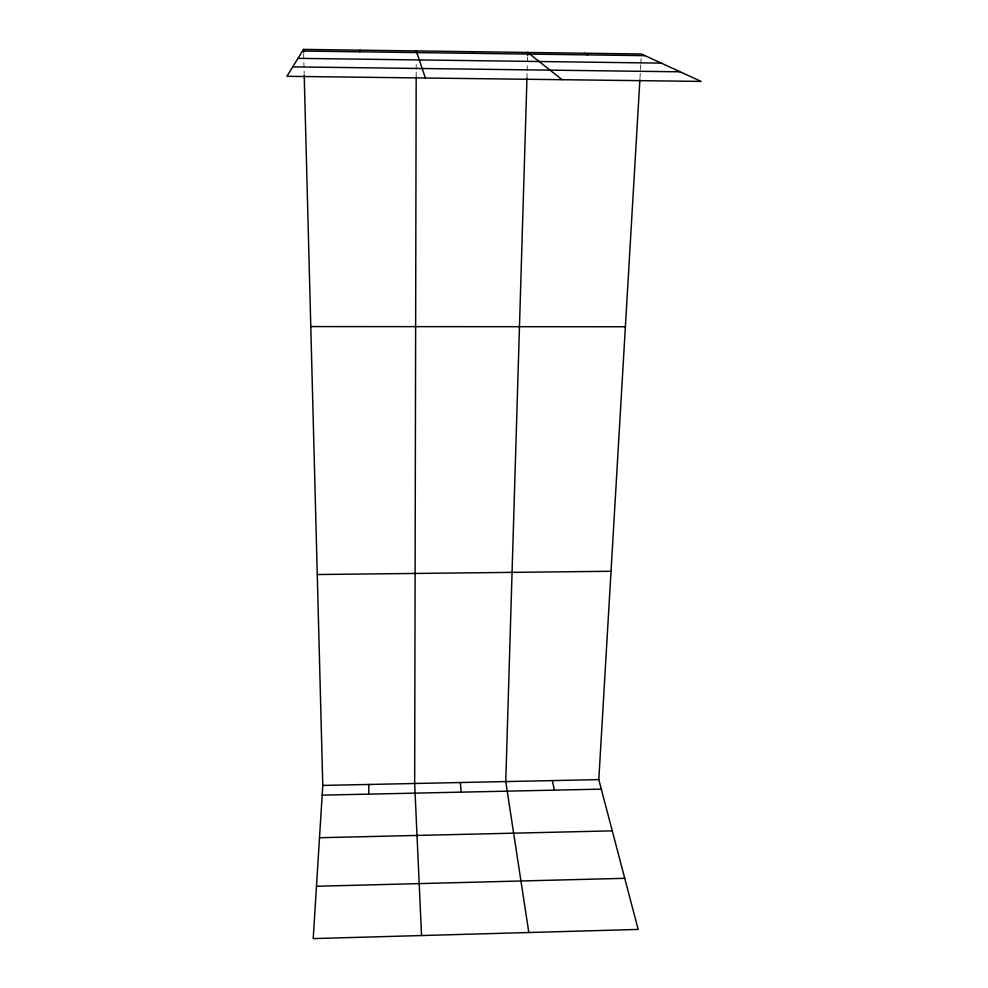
<?xml version="1.0" encoding="UTF-8"?>
<svg xmlns="http://www.w3.org/2000/svg" width="988" height="988" viewBox="0 0 988 988"><rect width="100%" height="100%" fill="white"/><g stroke="black" fill="none" stroke-linecap="round" stroke-linejoin="round"><path stroke-width="0.74" stroke-dasharray="4.94 3.71" d="M416.17 77.039L416.183 70.901M416.195 69.37L416.207 61.688M526.95 78.41L527.135 72.309M527.184 70.778L527.407 63.133M527.456 61.614L527.592 57.032M639.965 78.287L640.767 64.615M640.854 63.096L641.126 58.551M303.662 53.92L304.168 73.483"/><path stroke-width="1.48" d="M416.17 77.039L414.664 783.484L421.555 935.55M368.734 794.13L368.82 784.447M526.95 78.41L505.757 781.57L528.815 932.524M527.641 55.501L527.728 52.45L562.098 79.695M304.205 74.989L322.78 785.423L313.208 938.6L638.174 929.436L598.802 779.618L639.878 79.806M359.817 51.808L360.04 50.166M303.538 49.4L286.891 76.311L701.11 81.411L641.397 53.994L303.538 49.4L303.625 52.413M316.481 886.261L624.737 878.32M319.507 837.725L612.264 830.859M322.174 795.13L601.309 789.14M322.78 785.423L598.802 779.618M317.272 574.534L611.029 571.274M310.788 326.583L625.379 326.756M302.526 51.043L645.04 55.661M298.006 58.341L661.281 63.121M292.744 66.863L680.189 71.803M584.711 53.216L587.601 54.896M472.128 51.685L473.462 53.352M416.232 50.931L425.383 78.015M552.378 780.594L554.367 790.141M460.309 782.533L461.26 792.141"/></g></svg>
